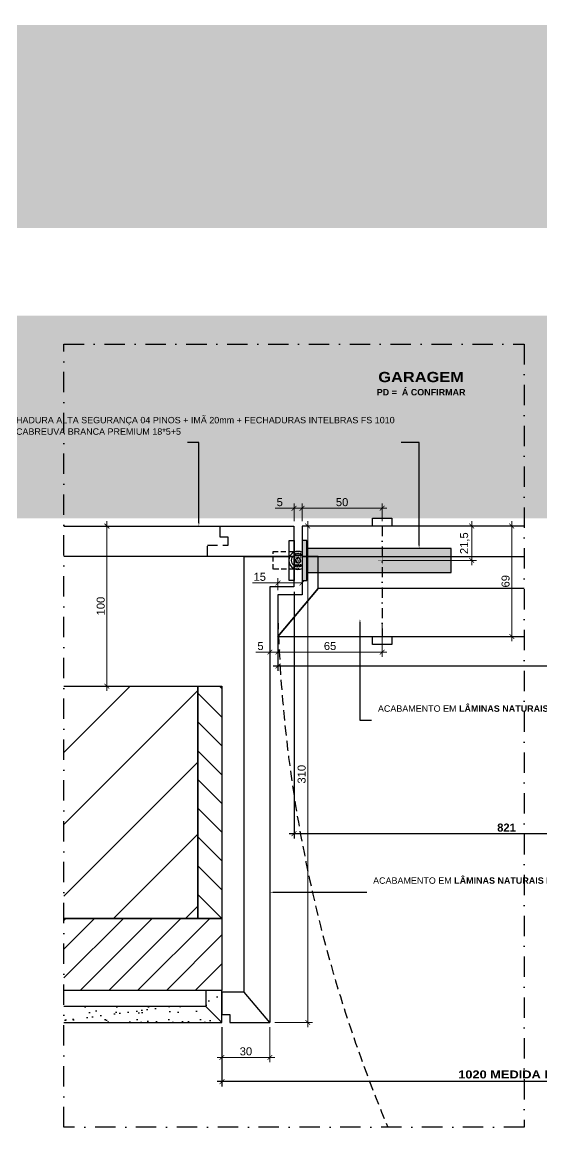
# Model space of a CAD drawing. Header units: millimetres. Extents: x -63251 to 507826, y 5339 to 217512.
# Drawn here: x 161531 to 161855, y 102823 to 103517 of the extents above; entities that cross this region are included whole.
import ezdxf
from ezdxf import colors
from ezdxf.entities.mleader import LeaderData, LeaderLine
from ezdxf.math import Vec2, Vec3

# ---------------------------------------------------------------- set-up
doc = ezdxf.new("R2010")
doc.units = ezdxf.units.MM
doc.header["$PDMODE"] = 3
doc.linetypes.add('TRAÇO 1-1', pattern=[9.525, 6.35, -3.175])
doc.linetypes.add('TRAÇO E PONTO 1-1', pattern=[25.4, 12.7, -6.35, 0, -6.35])
doc.layers.add('ARQ-COTA', color=12, linetype='Continuous', lineweight=9)
for name, color, linetype in [('COTAS', 9, 'Continuous'), ('DB 1475.24 - Amanda Rosales e Bruno Haidar - Terreo - Obra$0$ARQ-PISO-01', 8, 'Continuous'), ('FERRAGEM', 3, 'Continuous'), ('GESSO', 1, 'Continuous'), ('HACHURA', 21, 'Continuous'), ('LAYOUT', 4, 'Continuous'), ('MARCENARIA', 4, 'Continuous'), ('MARCENARIA . M', 4, 'Continuous'), ('PAREDE', 94, 'Continuous'), ('PROJEÇÃO', 8, 'Continuous'), ('TEXTO', 105, 'Continuous'), ('TEXTO TRAÇO PONTO', 105, 'TRAÇO E PONTO 1-1')]:
    doc.layers.add(name, color=color, linetype=linetype)
doc.styles.add('1-1', font='arial.ttf', dxfattribs={"height": 0.2})
doc.styles.add('MEDIDA OFICIAL', font='ariblk.ttf')
doc.styles.add('PADRÃO', font='arial.ttf')
doc.styles.add('PADRÃO NEGRITO', font='arialbd.ttf')
doc.dimstyles.new('1-2', dxfattribs={"dimscale": 2, "dimtxt": 2.5, "dimasz": 1.5, "dimexe": 1.5, "dimexo": 1.5, "dimtad": 1, "dimtxsty": 'PADRÃO', "dimblk": 'ARCHTICK', "dimcen": 2.5, "dimdle": 1.5, "dimclrd": 9, "dimclre": 9, "dimclrt": 6, "dimadec": 0, "dimazin": 0, "dimtfac": 1, "dimtmove": 0, "dimatfit": 3, "dimfxl": 1.25, "dimlwd": -1, "dimlwe": -1, "dimarcsym": 0})
doc.dimstyles.new('1-2 AZUL', dxfattribs={"dimscale": 2, "dimtxt": 2.5, "dimasz": 1.5, "dimexe": 1.5, "dimexo": 1.5, "dimtad": 1, "dimtxsty": 'PADRÃO NEGRITO', "dimblk": 'ARCHTICK', "dimcen": 2.5, "dimdle": 1.5, "dimclrd": 9, "dimclre": 9, "dimclrt": 170, "dimadec": 0, "dimazin": 0, "dimtfac": 1, "dimtmove": 0, "dimatfit": 3, "dimfxl": 1.25, "dimlwd": -1, "dimlwe": -1, "dimarcsym": 0})
doc.dimstyles.new('1-2 VERDE', dxfattribs={"dimscale": 2, "dimtxt": 2.5, "dimasz": 1.5, "dimexe": 1.5, "dimexo": 1.5, "dimtad": 1, "dimtxsty": 'PADRÃO NEGRITO', "dimblk": 'ARCHTICK', "dimcen": 2.5, "dimdle": 1.5, "dimclrd": 9, "dimclre": 9, "dimclrt": 102, "dimadec": 0, "dimazin": 0, "dimtfac": 1, "dimtmove": 0, "dimatfit": 3, "dimfxl": 1.25, "dimlwd": -1, "dimlwe": -1, "dimarcsym": 0})
doc.dimstyles.new('Med. Ofic.1-2', dxfattribs={"dimscale": 2, "dimtxt": 2.5, "dimasz": 1.5, "dimexe": 1.5, "dimexo": 1.5, "dimtad": 1, "dimtxsty": 'MEDIDA OFICIAL', "dimblk": 'ARCHTICK', "dimcen": 2.5, "dimdle": 1.5, "dimclrd": 9, "dimclre": 9, "dimclrt": 10, "dimadec": 0, "dimazin": 0, "dimtfac": 1, "dimtmove": 0, "dimatfit": 3, "dimfxl": 1.25, "dimlwd": -1, "dimlwe": -1, "dimarcsym": 0})

# ---------------------------------------------------------------- blocks, each defined once
blk = doc.blocks.new('_ArchTick')
at = {"color": 0, "linetype": 'ByBlock', "const_width": 0.15}
blk.add_lwpolyline([(-0.5, -0.5), (0.5, 0.5)], dxfattribs=at)
blk = doc.blocks.new('*D2076')
at = {"layer": 'ARQ-COTA', "color": 9, "transparency": 16777216}
blk.add_line((161583.49, 103099.87), (161583.49, 103205.87), dxfattribs=at)
at = {"layer": 'Defpoints', "color": 0, "transparency": 16777216}
for p in [(161583.49, 103202.87), (161583.49, 103202.87), (161583.49, 103102.87)]:
    blk.add_point(p, dxfattribs=at)
at = {"layer": 'ARQ-COTA', "color": 9, "transparency": 16777216, "xscale": 3, "yscale": 3, "zscale": 3}
for p, rotation in [((161583.49, 103202.87), 90), ((161583.49, 103102.87), 270)]:
    blk.add_blockref('_ArchTick', p, dxfattribs=dict(at, rotation=rotation))
at = {"layer": 'ARQ-COTA', "color": 6, "transparency": 16777216, "insert": (161579.69, 103152.87), "char_height": 5, "attachment_point": 5, "rotation": 90, "style": 'PADRÃO'}
blk.add_mtext('100', dxfattribs=at)
blk = doc.blocks.new('*D2077')
at = {"layer": 'ARQ-COTA', "color": 9, "transparency": 16777216}
for p, q in [((161705.28, 103202.87), (161711.85, 103202.87)), ((161708.85, 102889.87), (161708.85, 103205.87)), ((161688.28, 102892.87), (161711.85, 102892.87))]:
    blk.add_line(p, q, dxfattribs=at)
at = {"layer": 'Defpoints', "color": 0, "transparency": 16777216}
for p in [(161702.28, 103202.87), (161708.85, 103202.87), (161685.28, 102892.87)]:
    blk.add_point(p, dxfattribs=at)
at = {"layer": 'ARQ-COTA', "color": 9, "transparency": 16777216, "xscale": 3, "yscale": 3, "zscale": 3}
for p, rotation in [((161708.85, 103202.87), 90), ((161708.85, 102892.87), 270)]:
    blk.add_blockref('_ArchTick', p, dxfattribs=dict(at, rotation=rotation))
at = {"layer": 'ARQ-COTA', "color": 6, "transparency": 16777216, "insert": (161705.05, 103047.87), "char_height": 5, "attachment_point": 5, "rotation": 90, "style": 'PADRÃO'}
blk.add_mtext('310', dxfattribs=at)
blk = doc.blocks.new('*D2078')
at = {"layer": 'ARQ-COTA', "color": 9, "transparency": 16777216}
for p, q in [((161705.28, 103205.87), (161705.28, 103216.95)), ((161755.28, 103205.87), (161755.28, 103216.95)), ((161702.28, 103213.95), (161758.28, 103213.95))]:
    blk.add_line(p, q, dxfattribs=at)
at = {"layer": 'Defpoints', "color": 0, "transparency": 16777216}
for p in [(161755.28, 103213.95), (161705.28, 103202.87), (161755.28, 103202.87)]:
    blk.add_point(p, dxfattribs=at)
at = {"layer": 'ARQ-COTA', "color": 9, "transparency": 16777216, "xscale": 3, "yscale": 3, "zscale": 3, "rotation": 180}
blk.add_blockref('_ArchTick', (161705.28, 103213.95), dxfattribs=at)
at = {"layer": 'ARQ-COTA', "color": 9, "transparency": 16777216, "xscale": 3, "yscale": 3, "zscale": 3}
blk.add_blockref('_ArchTick', (161755.28, 103213.95), dxfattribs=at)
at = {"layer": 'ARQ-COTA', "color": 6, "transparency": 16777216, "insert": (161730.28, 103217.75), "char_height": 5, "attachment_point": 5, "style": 'PADRÃO'}
blk.add_mtext('50', dxfattribs=at)
blk = doc.blocks.new('*D2079')
at = {"layer": 'ARQ-COTA', "color": 9, "transparency": 16777216}
for p, q in [((161840.85, 103202.87), (161833.13, 103202.87)), ((161836.13, 103205.87), (161836.13, 103130.87)), ((161840.85, 103133.87), (161833.13, 103133.87))]:
    blk.add_line(p, q, dxfattribs=at)
at = {"layer": 'Defpoints', "color": 0, "transparency": 16777216}
for p in [(161843.85, 103202.87), (161836.13, 103133.87), (161843.85, 103133.87)]:
    blk.add_point(p, dxfattribs=at)
at = {"layer": 'ARQ-COTA', "color": 9, "transparency": 16777216, "xscale": 3, "yscale": 3, "zscale": 3}
for p, rotation in [((161836.13, 103202.87), 90), ((161836.13, 103133.87), 270)]:
    blk.add_blockref('_ArchTick', p, dxfattribs=dict(at, rotation=rotation))
at = {"layer": 'ARQ-COTA', "color": 6, "transparency": 16777216, "insert": (161832.33, 103168.37), "char_height": 5, "attachment_point": 5, "rotation": 90, "style": 'PADRÃO'}
blk.add_mtext('69', dxfattribs=at)
blk = doc.blocks.new('*D2080')
at = {"layer": 'ARQ-COTA', "color": 9, "transparency": 16777216}
for p, q in [((161690.28, 103141.87), (161690.28, 103121.11)), ((161755.28, 103141.87), (161755.28, 103121.11)), ((161687.28, 103124.11), (161758.28, 103124.11))]:
    blk.add_line(p, q, dxfattribs=at)
at = {"layer": 'Defpoints', "color": 0, "transparency": 16777216}
for p in [(161690.28, 103144.87), (161755.28, 103144.87), (161755.28, 103124.11)]:
    blk.add_point(p, dxfattribs=at)
at = {"layer": 'ARQ-COTA', "color": 9, "transparency": 16777216, "xscale": 3, "yscale": 3, "zscale": 3, "rotation": 180}
blk.add_blockref('_ArchTick', (161690.28, 103124.11), dxfattribs=at)
at = {"layer": 'ARQ-COTA', "color": 9, "transparency": 16777216, "xscale": 3, "yscale": 3, "zscale": 3}
blk.add_blockref('_ArchTick', (161755.28, 103124.11), dxfattribs=at)
at = {"layer": 'ARQ-COTA', "color": 6, "transparency": 16777216, "insert": (161722.78, 103127.92), "char_height": 5, "attachment_point": 5, "style": 'PADRÃO'}
blk.add_mtext('65', dxfattribs=at)
blk = doc.blocks.new('*D2083')
at = {"layer": 'COTAS', "color": 9, "transparency": 16777216}
for p, q in [((161655.28, 102889.87), (161655.28, 102852.9)), ((162114.57, 102889.87), (162114.57, 102852.9))]:
    blk.add_line(p, q, dxfattribs=at)
at = {"layer": 'COTAS', "color": 9, "linetype": 'Continuous', "transparency": 16777216}
blk.add_line((162117.57, 102855.9), (161652.28, 102855.9), dxfattribs=at)
at = {"layer": 'Defpoints', "color": 0, "transparency": 16777216}
for p in [(161655.28, 102892.87), (162114.57, 102892.87), (161655.28, 102855.9)]:
    blk.add_point(p, dxfattribs=at)
at = {"layer": 'COTAS', "color": 9, "transparency": 16777216, "xscale": 3, "yscale": 3, "zscale": 3, "rotation": 180}
blk.add_blockref('_ArchTick', (161655.28, 102855.9), dxfattribs=at)
at = {"layer": 'COTAS', "color": 9, "transparency": 16777216, "xscale": 3, "yscale": 3, "zscale": 3}
blk.add_blockref('_ArchTick', (162114.57, 102855.9), dxfattribs=at)
at = {"layer": 'COTAS', "color": 10, "transparency": 16777216, "insert": (161884.92, 102860.35), "char_height": 5, "attachment_point": 5, "style": 'MEDIDA OFICIAL'}
blk.add_mtext('1020 MEDIDA DE PROJETO À CONFIRMAR', dxfattribs=at)
blk = doc.blocks.new('*D2084')
at = {"layer": 'COTAS', "color": 9, "transparency": 16777216}
for p, q in [((161700.28, 103161.87), (161700.28, 103007.72)), ((161968.53, 103010.72), (161697.28, 103010.72)), ((161965.53, 103014.61), (161965.53, 103007.72))]:
    blk.add_line(p, q, dxfattribs=at)
at = {"layer": 'Defpoints', "color": 0, "transparency": 16777216}
for p in [(161700.28, 103164.87), (161965.53, 103017.61), (161700.28, 103010.72)]:
    blk.add_point(p, dxfattribs=at)
at = {"layer": 'COTAS', "color": 9, "transparency": 16777216, "xscale": 3, "yscale": 3, "zscale": 3, "rotation": 180}
blk.add_blockref('_ArchTick', (161700.28, 103010.72), dxfattribs=at)
at = {"layer": 'COTAS', "color": 9, "transparency": 16777216, "xscale": 3, "yscale": 3, "zscale": 3}
blk.add_blockref('_ArchTick', (161965.53, 103010.72), dxfattribs=at)
at = {"layer": 'COTAS', "color": 102, "transparency": 16777216, "insert": (161832.9, 103014.53), "char_height": 5, "attachment_point": 5, "style": 'PADRÃO NEGRITO'}
blk.add_mtext('821', dxfattribs=at)
blk = doc.blocks.new('*D2089')
at = {"layer": 'ARQ-COTA', "color": 9, "transparency": 16777216}
for p, q in [((161685.28, 103161.87), (161685.28, 103121.11)), ((161690.28, 103141.87), (161690.28, 103121.11)), ((161685.28, 103124.11), (161676.46, 103124.11)), ((161693.28, 103124.11), (161685.28, 103124.11))]:
    blk.add_line(p, q, dxfattribs=at)
at = {"layer": 'Defpoints', "color": 0, "transparency": 16777216}
for p in [(161685.28, 103164.87), (161690.28, 103144.87), (161685.28, 103124.11)]:
    blk.add_point(p, dxfattribs=at)
at = {"layer": 'ARQ-COTA', "color": 9, "transparency": 16777216, "xscale": 3, "yscale": 3, "zscale": 3, "rotation": 180}
blk.add_blockref('_ArchTick', (161685.28, 103124.11), dxfattribs=at)
at = {"layer": 'ARQ-COTA', "color": 9, "transparency": 16777216, "xscale": 3, "yscale": 3, "zscale": 3}
blk.add_blockref('_ArchTick', (161690.28, 103124.11), dxfattribs=at)
at = {"layer": 'ARQ-COTA', "color": 6, "transparency": 16777216, "insert": (161679.37, 103127.91), "char_height": 5, "attachment_point": 5, "style": 'PADRÃO'}
blk.add_mtext('5', dxfattribs=at)
blk = doc.blocks.new('*D2090')
at = {"layer": 'ARQ-COTA', "color": 9, "transparency": 16777216}
for p, q in [((161700.28, 103205.87), (161700.28, 103216.95)), ((161705.28, 103205.87), (161705.28, 103216.95)), ((161700.28, 103213.95), (161688.46, 103213.95)), ((161705.28, 103213.95), (161697.28, 103213.95))]:
    blk.add_line(p, q, dxfattribs=at)
at = {"layer": 'Defpoints', "color": 0, "transparency": 16777216}
for p in [(161705.28, 103213.95), (161700.28, 103202.87), (161705.28, 103202.87)]:
    blk.add_point(p, dxfattribs=at)
at = {"layer": 'ARQ-COTA', "color": 9, "transparency": 16777216, "xscale": 3, "yscale": 3, "zscale": 3, "rotation": 180}
blk.add_blockref('_ArchTick', (161700.28, 103213.95), dxfattribs=at)
at = {"layer": 'ARQ-COTA', "color": 9, "transparency": 16777216, "xscale": 3, "yscale": 3, "zscale": 3}
blk.add_blockref('_ArchTick', (161705.28, 103213.95), dxfattribs=at)
at = {"layer": 'ARQ-COTA', "color": 6, "transparency": 16777216, "insert": (161691.37, 103217.74), "char_height": 5, "attachment_point": 5, "style": 'PADRÃO'}
blk.add_mtext('5', dxfattribs=at)
blk = doc.blocks.new('*D2091')
at = {"layer": 'COTAS', "color": 9, "transparency": 16777216}
for p, q in [((162094.57, 103180.87), (162094.57, 103112.43)), ((161690.28, 103141.87), (161690.28, 103112.43)), ((162097.57, 103115.43), (161687.28, 103115.43))]:
    blk.add_line(p, q, dxfattribs=at)
at = {"layer": 'Defpoints', "color": 0, "transparency": 16777216}
for p in [(162094.57, 103183.87), (161690.28, 103144.87), (161690.28, 103115.43)]:
    blk.add_point(p, dxfattribs=at)
at = {"layer": 'COTAS', "color": 9, "transparency": 16777216, "xscale": 3, "yscale": 3, "zscale": 3, "rotation": 180}
blk.add_blockref('_ArchTick', (161690.28, 103115.43), dxfattribs=at)
at = {"layer": 'COTAS', "color": 9, "transparency": 16777216, "xscale": 3, "yscale": 3, "zscale": 3}
blk.add_blockref('_ArchTick', (162094.57, 103115.43), dxfattribs=at)
at = {"layer": 'COTAS', "color": 170, "transparency": 16777216, "insert": (161892.42, 103119.23), "char_height": 5, "attachment_point": 5, "style": 'PADRÃO NEGRITO'}
blk.add_mtext('960', dxfattribs=at)
blk = doc.blocks.new('*D2093')
at = {"layer": 'ARQ-COTA', "color": 9, "transparency": 16777216}
for p, q in [((161655.28, 102889.87), (161655.28, 102867.98)), ((161685.28, 102889.87), (161685.28, 102867.98)), ((161652.28, 102870.98), (161688.28, 102870.98))]:
    blk.add_line(p, q, dxfattribs=at)
at = {"layer": 'Defpoints', "color": 0, "transparency": 16777216}
for p in [(161655.28, 102892.87), (161685.28, 102892.87), (161685.28, 102870.98)]:
    blk.add_point(p, dxfattribs=at)
at = {"layer": 'ARQ-COTA', "color": 9, "transparency": 16777216, "xscale": 3, "yscale": 3, "zscale": 3, "rotation": 180}
blk.add_blockref('_ArchTick', (161655.28, 102870.98), dxfattribs=at)
at = {"layer": 'ARQ-COTA', "color": 9, "transparency": 16777216, "xscale": 3, "yscale": 3, "zscale": 3}
blk.add_blockref('_ArchTick', (161685.28, 102870.98), dxfattribs=at)
at = {"layer": 'ARQ-COTA', "color": 6, "transparency": 16777216, "insert": (161670.28, 102874.79), "char_height": 5, "attachment_point": 5, "style": 'PADRÃO'}
blk.add_mtext('30', dxfattribs=at)
blk = doc.blocks.new('*D2094')
at = {"layer": 'ARQ-COTA', "color": 9, "transparency": 16777216}
for p, q in [((161690.28, 103162.87), (161690.28, 103170.3)), ((161705.28, 103162.87), (161705.28, 103170.3)), ((161690.28, 103167.3), (161674.29, 103167.3)), ((161705.28, 103167.3), (161687.28, 103167.3))]:
    blk.add_line(p, q, dxfattribs=at)
at = {"layer": 'Defpoints', "color": 0, "transparency": 16777216}
for p in [(161705.28, 103167.3), (161690.28, 103159.87), (161705.28, 103159.87)]:
    blk.add_point(p, dxfattribs=at)
at = {"layer": 'ARQ-COTA', "color": 9, "transparency": 16777216, "xscale": 3, "yscale": 3, "zscale": 3, "rotation": 180}
blk.add_blockref('_ArchTick', (161690.28, 103167.3), dxfattribs=at)
at = {"layer": 'ARQ-COTA', "color": 9, "transparency": 16777216, "xscale": 3, "yscale": 3, "zscale": 3}
blk.add_blockref('_ArchTick', (161705.28, 103167.3), dxfattribs=at)
at = {"layer": 'ARQ-COTA', "color": 6, "transparency": 16777216, "insert": (161678.91, 103171.11), "char_height": 5, "attachment_point": 5, "style": 'PADRÃO'}
blk.add_mtext('15', dxfattribs=at)
blk = doc.blocks.new('*D2115')
at = {"layer": 'ARQ-COTA', "color": 9, "transparency": 16777216}
for p, q in [((161764.28, 103202.87), (161814.15, 103202.87)), ((161811.15, 103205.87), (161811.15, 103178.37)), ((161755.78, 103181.37), (161814.15, 103181.37))]:
    blk.add_line(p, q, dxfattribs=at)
at = {"layer": 'Defpoints', "color": 0, "transparency": 16777216}
for p in [(161761.28, 103202.87), (161752.78, 103181.37), (161811.15, 103181.37)]:
    blk.add_point(p, dxfattribs=at)
at = {"layer": 'ARQ-COTA', "color": 9, "transparency": 16777216, "xscale": 3, "yscale": 3, "zscale": 3}
for p, rotation in [((161811.15, 103202.87), 90), ((161811.15, 103181.37), 270)]:
    blk.add_blockref('_ArchTick', p, dxfattribs=dict(at, rotation=rotation))
at = {"layer": 'ARQ-COTA', "color": 6, "transparency": 16777216, "insert": (161806.89, 103192.12), "char_height": 5, "attachment_point": 5, "rotation": 90, "style": 'PADRÃO'}
blk.add_mtext('21,5', dxfattribs=at)

msp = doc.modelspace()

# ---------------------------------------------------------------- leaders
at = {"layer": 'COTAS', "ltscale": 0.4}
ml = msp.add_multileader_mtext('Standard', dxfattribs=at)
ml.set_content('ACABAMENTO RIPADO CABREUVA BRANCA PREMIUM 18*5+5', color=105, style='1-1')
ml.set_leader_properties(color=256, linetype='ByLayer', lineweight=-1)
ml.build(insert=Vec2(0, 0))
ml.multileader.update_dxf_attribs({"text_left_attachment_type": 2, "text_right_attachment_type": 2, "dogleg_length": 0.36, "arrow_head_size": 2, "scale": 20})
ctx = ml.context
ctx.base_point, ctx.scale, ctx.arrow_head_size, ctx.landing_gap_size, ctx.plane_origin = Vec3(162296.11, 103053.587), 20, 2, 4, Vec3(162102.188, 103001.956)
ctx.left_attachment, ctx.right_attachment, ctx.text_align_type = 2, 2, 2
notes = []
notes.append((ctx, [(0, (1, 1, 0), (162288.91, 103053.587), (1, 0), 7.2, [(0, [(162288.91, 103014.967)], 0, [])])]))
ctx.mtext.insert, ctx.mtext.width, ctx.mtext.alignment, ctx.mtext.flow_direction = Vec3(162361.957, 103062.365), 63.08176, 3, 5
ml = msp.add_multileader_mtext('Standard', dxfattribs=at)
ml.set_content('ACABAMENTO RIPADO CABREUVA BRANCA PREMIUM 18*5+5', color=105, style='1-1')
ml.set_leader_properties(color=256, linetype='ByLayer', lineweight=-1)
ml.build(insert=Vec2(0, 0))
ml.multileader.update_dxf_attribs({"text_left_attachment_type": 2, "text_right_attachment_type": 2, "dogleg_length": 0.36, "arrow_head_size": 2, "scale": 20})
ctx = ml.context
ctx.base_point, ctx.scale, ctx.arrow_head_size, ctx.landing_gap_size, ctx.plane_origin = Vec3(162831.393, 103053.587), 20, 2, 4, Vec3(163243.594, 103001.956)
ctx.left_attachment, ctx.right_attachment, ctx.text_align_type = 2, 2, 2
notes.append((ctx, [(0, (1, 1, 0), (162908.44, 103053.587), (-1, 0), 7.2, [(0, [(162908.44, 103014.967)], 0, [])])]))
ctx.mtext.insert, ctx.mtext.width, ctx.mtext.alignment, ctx.mtext.flow_direction = Vec3(162897.24, 103062.365), 63.08176, 3, 5
ml = msp.add_multileader_mtext('Standard', dxfattribs=at)
ml.set_content('ACABAMENTO RIPADO CABREUVA BRANCA PREMIUM 18*5+5', color=105, style='1-1')
ml.set_leader_properties(color=256, linetype='ByLayer', lineweight=-1)
ml.build(insert=Vec2(0, 0))
ml.multileader.update_dxf_attribs({"text_left_attachment_type": 2, "text_right_attachment_type": 2, "dogleg_length": 0.36, "arrow_head_size": 2, "scale": 20})
ctx = ml.context
ctx.base_point, ctx.scale, ctx.arrow_head_size, ctx.landing_gap_size, ctx.plane_origin = Vec3(162423.573, 102897.322), 20, 2, 4, Vec3(162835.774, 102845.692)
ctx.left_attachment, ctx.right_attachment, ctx.text_align_type = 2, 2, 2
notes.append((ctx, [(0, (1, 1, 0), (162500.62, 102897.322), (-1, 0), 7.2, [(0, [(162500.62, 102956.966)], 0, [])])]))
ctx.mtext.insert, ctx.mtext.width, ctx.mtext.alignment, ctx.mtext.flow_direction = Vec3(162489.42, 102906.101), 63.08176, 3, 5
for ctx, leaders in notes:
    for number, flags, end, landing, length, lines in leaders:
        leader = LeaderData()
        leader.index, (leader.has_last_leader_line, leader.has_dogleg_vector, leader.attachment_direction) = number, flags
        leader.last_leader_point, leader.dogleg_vector, leader.dogleg_length = Vec3(end), Vec3(landing), length
        for number, points, colour, breaks in lines:
            line = LeaderLine()
            line.index, line.vertices, line.color, line.breaks = number, Vec3.list(points), colors.encode_raw_color(colour), breaks
            leader.lines.append(line)
        ctx.leaders.append(leader)

# ---------------------------------------------------------------- next in the draw order: leaders
at = {"layer": 'COTAS'}
ml = msp.add_multileader_mtext('Standard', dxfattribs=at)
ml.set_content('{\\fArial|b1|i0|c0|p34;\\C10;ATENÇÃO PARKET!\\P}RODATETO COM LINHA DE SOMBRA DE 20 mm NO ENCONTRO COM O FORRO', color=105, style='1-1')
ml.set_leader_properties(color=256, linetype='ByLayer', lineweight=-1)
ml.build(insert=Vec2(0, 0))
ml.multileader.update_dxf_attribs({"text_left_attachment_type": 2, "text_right_attachment_type": 2, "dogleg_length": 0.36, "arrow_head_size": 15, "scale": 200})
ctx = ml.context
ctx.base_point, ctx.scale, ctx.char_height, ctx.arrow_head_size, ctx.landing_gap_size, ctx.plane_origin = Vec3(180960.922, 103379.728), 200, 40, 15, 10, Vec3(181558.418, 102996.898)
ctx.left_attachment, ctx.right_attachment, ctx.text_align_type = 2, 2, 2
notes = []
notes.append((ctx, [(0, (1, 1, 0), (181860.217, 103379.728), (-1, 0), 144.288, [(0, [(181860.217, 102384.953)], 0, [])])]))
ctx.mtext.insert, ctx.mtext.rotation, ctx.mtext.width, ctx.mtext.alignment, ctx.mtext.flow_direction = Vec3(181705.929, 103505.717), 6.2831853, 858.66662, 3, 5
ctx.mtext.has_bg_fill, ctx.mtext.bg_color, ctx.mtext.bg_scale_factor, ctx.mtext.bg_transparency, ctx.mtext.use_window_bg_color = 1, -1023410145, 1.25, 0, 0
for ctx, leaders in notes:
    for number, flags, end, landing, length, lines in leaders:
        leader = LeaderData()
        leader.index, (leader.has_last_leader_line, leader.has_dogleg_vector, leader.attachment_direction) = number, flags
        leader.last_leader_point, leader.dogleg_vector, leader.dogleg_length = Vec3(end), Vec3(landing), length
        for number, points, colour, breaks in lines:
            line = LeaderLine()
            line.index, line.vertices, line.color, line.breaks = number, Vec3.list(points), colors.encode_raw_color(colour), breaks
            leader.lines.append(line)
        ctx.leaders.append(leader)

# ---------------------------------------------------------------- next in the draw order: hatches: boundary and pattern name
at = {"layer": 'DB 1475.24 - Amanda Rosales e Bruno Haidar - Terreo - Obra$0$ARQ-PISO-01'}
h = msp.add_hatch(dxfattribs=at)
h.set_pattern_fill('ANSI31', color=256, scale=10, angle=360)
h.set_pattern_definition([(45, (11679.543, -6449.34), (-22.4506403, 22.4506403), [])])
h.paths.add_polyline_path([(161556.584, 103102.872), (161556.584, 102957.872), (161640.277, 102957.872), (161640.277, 103102.872)])
at = {"layer": 'FERRAGEM', "ltscale": 0.3}
h = msp.add_hatch(dxfattribs=at)
h.set_pattern_fill('DOTS', color=254, scale=0.75, angle=360)
h.set_pattern_definition([(360, (41766.8345, 73858.4673), (0.5953125, 1.190625), [0, -1.190625])])
h.paths.add_polyline_path([(161704.805, 103179.025, -0.2887015), (161700.805, 103177.369), (161700.805, 103175.728, 0.1879684), (161704.805, 103176.752)])
h.paths.add_polyline_path([(161703.927, 103178.123), (161700.805, 103178.123), (161700.805, 103177.369, 0.2061391)], flags=17)
h.paths.add_polyline_path([(161704.805, 103183.719, 0.0779249), (161703.927, 103184.621), (161700.805, 103184.621), (161700.805, 103182.83, -0.5497191), (161703.102, 103181.372, -0.5497191), (161700.805, 103179.915), (161700.805, 103178.123), (161703.927, 103178.123, 0.0779249), (161704.805, 103179.025)])
h.paths.add_polyline_path([(161703.102, 103181.372, 0.5497191), (161700.805, 103182.83), (161700.805, 103179.915, 0.5497191)], flags=17)
h.paths.add_polyline_path([(161700.805, 103185.375), (161700.805, 103184.621), (161703.927, 103184.621, 0.2061391)], flags=17)
h.paths.add_polyline_path([(161704.805, 103185.992, 0.1879684), (161700.805, 103187.017), (161700.805, 103185.375, -0.2887015), (161704.805, 103183.719), (161704.805, 103184.621)])
at = {"layer": 'GESSO'}
h = msp.add_hatch(dxfattribs=at)
h.set_pattern_fill('ANSI31', color=256, scale=4, angle=-90)
h.set_pattern_definition([(315, (135564.751, 552000.381), (8.98025612, 8.98025612), [])])
h.paths.add_polyline_path([(161655.277, 102957.872), (161655.277, 103102.872), (161640.277, 103102.872), (161640.277, 102957.872)])
h = msp.add_hatch(dxfattribs=at)
h.set_pattern_fill('ANSI31', color=256, scale=4, angle=-180)
h.set_pattern_definition([(225, (610473.696, 128993.398), (8.98025612, -8.98025612), [])])
h.paths.add_polyline_path([(161556.584, 102957.872), (161556.584, 102912.872), (161655.277, 102912.872), (161655.277, 102957.872)])
at = {"layer": 'HACHURA', "ltscale": 0.1}
h = msp.add_hatch(color=8, dxfattribs=at)
h.dxf.hatch_style = 1
h.paths.add_polyline_path([(161798.277, 103188.872), (161708.277, 103188.872), (161708.277, 103173.872), (161798.277, 103173.872)])
h.paths.add_polyline_path([(161705.278, 103193.872), (161705.278, 103168.872), (161708.277, 103168.872), (161708.277, 103193.872)])
at = {"layer": 'MARCENARIA . M'}
h = msp.add_hatch(dxfattribs=at)
h.set_pattern_fill('AR-SAND', color=10, scale=0.25, angle=-90)
h.set_pattern_definition([(307.5, (55591.056, 250431.173), (12.23533093, 0.4000078), [0, -9.652, 0, -10.795, 0, -10.31875]), (277.5, (55591.056, 250431.173), (17.9206275, -11.2380821), [0, -5.207, 0, -8.6995, 0, -3.33375]), (237.5, (55591.056, 250438.984), (0.0359296, -19.77480926), [0, -3.175, 0, -11.43, 0, -14.9225]), (227.5, (55591.056, 250438.984), (5.5732331, -19.0889113), [0, -1.5875, 0, -7.493, 0, -8.5725])])
h.paths.add_polyline_path([(161655.277, 102912.872), (161655.277, 102892.872), (161645.277, 102902.872), (161645.277, 102912.872)])
h = msp.add_hatch(dxfattribs=at)
h.set_pattern_fill('AR-SAND', color=10, scale=0.25)
h.set_pattern_definition([(37.5, (14116.976, -3161.348), (-0.4000078, 12.23533093), [0, -9.652, 0, -10.795, 0, -10.31875]), (7.5, (14116.976, -3161.348), (11.2380821, 17.9206275), [0, -5.207, 0, -8.6995, 0, -3.33375]), (327.5, (14109.165, -3161.348), (19.77480926, 0.0359296), [0, -3.175, 0, -11.43, 0, -14.9225]), (317.5, (14109.165, -3161.348), (19.0889113, 5.5732331), [0, -1.5875, 0, -7.493, 0, -8.5725])])
h.paths.add_polyline_path([(161556.584, 102902.872), (161556.584, 102892.872), (161655.277, 102892.872), (161645.277, 102902.872)])

# ---------------------------------------------------------------- next in the draw order: linework, layer by layer
at = {"layer": 'FERRAGEM', "ltscale": 0.3}
for points in [[(161700.278, 103168.872), (161697.278, 103168.872), (161697.278, 103193.872), (161700.278, 103193.872)], [(161705.278, 103193.872), (161705.278, 103168.872), (161708.277, 103168.872), (161708.277, 103193.872)], [(161798.277, 103188.872), (161708.277, 103188.872), (161708.277, 103173.872), (161798.277, 103173.872)]]:
    msp.add_lwpolyline(points, close=True, dxfattribs=at)
at = {"layer": 'FERRAGEM', "color": 8, "ltscale": 0.3}
msp.add_lwpolyline([(161700.278, 103178.2, -0.4808757), (161700.278, 103184.545, -0.4808757)], format="xyb", dxfattribs=at)
at = {"layer": 'FERRAGEM', "ltscale": 0.3}
for points in [[(161700.377, 103184.621), (161705.25, 103184.621)], [(161705.25, 103178.123), (161700.377, 103178.123)]]:
    msp.add_lwpolyline(points, dxfattribs=at)
at = {"layer": 'FERRAGEM', "color": 10, "ltscale": 0.3, "const_width": 0.2}
for points in [[(161757.777, 103181.372), (161752.777, 103181.372)], [(161755.277, 103183.872), (161755.277, 103178.872)]]:
    msp.add_lwpolyline(points, dxfattribs=at)
at = {"layer": 'FERRAGEM', "color": 8, "ltscale": 0.3}
msp.add_arc((161702.813, 103181.372), 5.686, 116.486272, 243.513728, dxfattribs=at)
at = {"layer": 'FERRAGEM', "ltscale": 0.3}
for radius, start, end in [(5.686, 64.315959, 116.486272), (4.061, 52.643588, 128.636456), (1.611, 162.42436, 197.57564), (1.611, 197.57564, 162.42436), (4.061, 231.363544, 307.356412), (5.686, 243.513728, 295.684041)]:
    msp.add_arc((161702.813, 103181.372), radius, start, end, dxfattribs=at)
at = {"layer": 'GESSO'}
msp.add_lwpolyline([(161655.277, 103102.872), (161655.277, 102957.872), (161640.277, 102957.872), (161640.277, 103102.872)], close=True, dxfattribs=at)
msp.add_lwpolyline([(161556.584, 102957.872), (161655.277, 102957.872), (161655.277, 102912.872), (161556.584, 102912.872)], dxfattribs=at)
at = {"layer": 'LAYOUT', "color": 9, "linetype": 'TRAÇO 1-1', "ltscale": 0.5}
for p, q in [((161697.278, 103175.872), (161697.278, 103186.872)), ((161697.278, 103175.872), (161697.278, 103186.872)), ((161700.278, 103175.872), (161700.278, 103186.872)), ((161700.278, 103175.872), (161700.278, 103186.872))]:
    msp.add_line(p, q, dxfattribs=at)
at = {"layer": 'LAYOUT', "color": 4, "ltscale": 0.1}
for points in [[(161761.277, 103202.872), (161749.277, 103202.872), (161749.277, 103207.872), (161761.277, 103207.872)], [(161761.277, 103128.872), (161749.277, 103128.872), (161749.277, 103133.872), (161761.277, 103133.872)]]:
    msp.add_lwpolyline(points, close=True, dxfattribs=at)
at = {"layer": 'LAYOUT', "color": 9, "linetype": 'TRAÇO 1-1', "ltscale": 0.5}
msp.add_lwpolyline([(161700.278, 103175.872), (161687.278, 103175.872), (161687.278, 103186.872), (161700.278, 103186.872)], dxfattribs=at)
at = {"layer": 'MARCENARIA'}
for points in [[(161556.584, 103202.872), (161700.277, 103202.872), (161700.277, 103183.872), (161556.584, 103183.872)], [(161843.847, 103202.872), (161705.278, 103202.872), (161705.278, 103183.872), (161843.847, 103183.872)], [(161843.847, 103163.872), (161715.277, 103163.872), (161690.277, 103133.872), (161843.847, 103133.872)]]:
    msp.add_lwpolyline(points, dxfattribs=at)
at = {"layer": 'MARCENARIA', "color": 8, "linetype": 'TRAÇO 1-1'}
msp.add_lwpolyline([(161700.277, 103183.872), (161646.277, 103183.872), (161646.277, 103190.872), (161659.277, 103190.872), (161659.277, 103195.872), (161654.277, 103195.872), (161654.277, 103202.872), (161700.277, 103202.872)], close=True, dxfattribs=at)
at = {"layer": 'MARCENARIA'}
for points in [[(161669.277, 102911.872), (161669.277, 103183.872), (161700.277, 103183.872), (161700.277, 103164.872), (161685.277, 103164.872), (161685.277, 102892.872)], [(161690.277, 103133.872), (161715.277, 103163.872), (161715.277, 103183.872), (161705.278, 103183.872), (161705.278, 103159.872), (161690.277, 103159.872)], [(161685.277, 102892.872), (161669.276, 102911.872), (161655.277, 102911.872), (161655.277, 102897.872), (161660.277, 102897.872), (161660.277, 102892.872)]]:
    msp.add_lwpolyline(points, close=True, dxfattribs=at)
at = {"layer": 'PAREDE'}
msp.add_lwpolyline([(161556.584, 103102.872), (161640.277, 103102.872), (161640.277, 102957.872), (161556.584, 102957.872)], dxfattribs=at)
at = {"layer": 'PAREDE', "color": 10, "linetype": 'ByBlock'}
msp.add_lwpolyline([(161655.277, 102892.872), (161655.277, 102912.872), (161645.277, 102912.872), (161645.277, 102902.872)], close=True, dxfattribs=at)
msp.add_lwpolyline([(161556.584, 102892.872), (161655.277, 102892.872), (161645.277, 102902.872), (161556.584, 102902.872)], dxfattribs=at)
at = {"layer": 'PROJEÇÃO', "color": 21, "linetype": 'TRAÇO 1-1'}
msp.add_arc((162571.236, 103169.124), 881.293, 181.576902, 202.811111, dxfattribs=at)
at = {"layer": 'TEXTO', "color": 10, "linetype": 'TRAÇO E PONTO 1-1', "ltscale": 0.5}
msp.add_line((161755.277, 103202.872), (161755.277, 103133.872), dxfattribs=at)
at = {"layer": 'TEXTO TRAÇO PONTO'}
msp.add_lwpolyline([(161556.584, 103316.506), (161843.847, 103316.506), (161843.847, 102827.452), (161556.584, 102827.452)], close=True, dxfattribs=at)

# ---------------------------------------------------------------- next in the draw order: texts
at = {"layer": 'TEXTO', "insert": (161779.599, 103291.752), "char_height": 4, "width": 62.53638, "attachment_point": 5, "style": 'PADRÃO', "bg_fill": 1, "box_fill_scale": 1.2, "bg_fill_color": 254, "bg_fill_transparency": 0}
msp.add_mtext('{\\fArial Black|b1|i0|c0|p34;\\H1.6x;\\C10;GARAGEM\\P\\fArial|b1|i0|c0|p34;\\H0.625x;\\C256;PD =  Á CONFIRMAR}', dxfattribs=at)

# ---------------------------------------------------------------- next in the draw order: dimensions: what is measured, and where the dimension line sits
at = {"layer": 'ARQ-COTA'}
for base, p1, p2, picture, middle in [((161705.278, 103213.951), (161700.277, 103202.872), (161705.278, 103202.872), '*D2090', (161691.371, 103213.951)), ((161705.278, 103167.305), (161690.277, 103159.872), (161705.278, 103159.872), '*D2094', (161678.908, 103167.305)), ((161685.277, 103124.114), (161690.277, 103144.872), (161685.277, 103164.872), '*D2089', (161679.37, 103124.114))]:
    dim = msp.add_linear_dim(base=base, p1=p1, p2=p2, dimstyle='1-2', dxfattribs=at)
    dim.commit()
    dim.dimension.update_dxf_attribs({"geometry": picture, "text_midpoint": middle, "dimtype": 160})
for base, p1, p2, angle, picture, middle in [((161755.277, 103213.951), (161705.278, 103202.872), (161755.277, 103202.872), 180, '*D2078', (161730.277, 103217.753)), ((161583.49, 103202.872), (161583.49, 103102.872), (161583.49, 103202.872), 270, '*D2076', (161579.688, 103152.872)), ((161708.852, 103202.872), (161685.277, 102892.872), (161702.278, 103202.872), 90, '*D2077', (161705.047, 103047.872)), ((161811.149, 103181.372), (161761.277, 103202.872), (161752.777, 103181.372), 90, '*D2115', (161806.894, 103192.122)), ((161836.131, 103133.872), (161843.847, 103202.872), (161843.847, 103133.872), 90, '*D2079', (161832.329, 103168.372))]:
    dim = msp.add_linear_dim(base=base, p1=p1, p2=p2, angle=angle, dimstyle='1-2', dxfattribs=at)
    dim.commit()
    dim.dimension.update_dxf_attribs({"geometry": picture, "text_midpoint": middle})
for base, p1, p2, picture, middle in [((161755.277, 103124.114), (161690.277, 103144.872), (161755.277, 103144.872), '*D2080', (161722.777, 103127.916)), ((161685.277, 102870.981), (161655.277, 102892.872), (161685.277, 102892.872), '*D2093', (161670.277, 102874.785))]:
    dim = msp.add_linear_dim(base=base, p1=p1, p2=p2, dimstyle='1-2', dxfattribs=at)
    dim.commit()
    dim.dimension.update_dxf_attribs({"geometry": picture, "text_midpoint": middle})
at = {"layer": 'COTAS'}
for base, p1, p2, text, dimstyle, picture, middle in [((161690.277, 103115.427), (162094.566, 103183.872), (161690.277, 103144.872), '960', '1-2 AZUL', '*D2091', (161892.421, 103119.232)), ((161700.277, 103010.721), (161965.525, 103017.61), (161700.277, 103164.872), '821', '1-2 VERDE', '*D2084', (161832.901, 103014.525)), ((161655.277, 102855.901), (162114.566, 102892.872), (161655.277, 102892.872), '1020 MEDIDA DE PROJETO À CONFIRMAR', 'Med. Ofic.1-2', '*D2083', (161884.921, 102860.355))]:
    dim = msp.add_linear_dim(base=base, p1=p1, p2=p2, angle=180, text=text, dimstyle=dimstyle, dxfattribs=at)
    dim.commit()
    dim.dimension.update_dxf_attribs({"geometry": picture, "text_midpoint": middle})

# ---------------------------------------------------------------- next in the draw order: leaders
at = {"layer": 'COTAS', "ltscale": 0.4}
ml = msp.add_multileader_mtext('Standard', dxfattribs=at)
ml.set_content('{\\C10;FECHADURA ALTA SEGURANÇA 04 PINOS + IMÃ 20mm + FECHADURAS INTELBRAS FS 1010}', color=105, style='1-1')
ml.set_leader_properties(color=256, linetype='ByLayer', lineweight=-1)
ml.build(insert=Vec2(0, 0))
ml.multileader.update_dxf_attribs({"text_left_attachment_type": 2, "text_right_attachment_type": 2, "dogleg_length": 0.36, "arrow_head_size": 2, "scale": 20})
ctx = ml.context
ctx.base_point, ctx.scale, ctx.arrow_head_size, ctx.landing_gap_size, ctx.plane_origin = Vec3(161692.729, 103255.065), 20, 2, 4, Vec3(161838.011, 103167.059)
ctx.left_attachment, ctx.right_attachment, ctx.text_align_type = 2, 2, 2
notes = []
notes.append((ctx, [(0, (1, 1, 0), (161778.346, 103255.065), (-1, 0), 11.257, [(0, [(161778.346, 103188.872)], 0, [])])]))
ctx.mtext.insert, ctx.mtext.width, ctx.mtext.alignment, ctx.mtext.flow_direction = Vec3(161763.089, 103271.008), 69.42511, 3, 5
ml = msp.add_multileader_mtext('Standard', dxfattribs=at)
ml.set_content('ACABAMENTO RIPADO CABREUVA BRANCA PREMIUM 18*5+5', color=105, style='1-1')
ml.set_leader_properties(color=256, linetype='ByLayer', lineweight=-1)
ml.build(insert=Vec2(0, 0))
ml.multileader.update_dxf_attribs({"text_left_attachment_type": 2, "text_right_attachment_type": 2, "dogleg_length": 0.36, "arrow_head_size": 2, "scale": 20})
ctx = ml.context
ctx.base_point, ctx.scale, ctx.arrow_head_size, ctx.landing_gap_size, ctx.plane_origin = Vec3(161563.885, 103255.065), 20, 2, 4, Vec3(161901.87, 103306.695)
ctx.left_attachment, ctx.right_attachment, ctx.text_align_type = 2, 2, 2
notes.append((ctx, [(0, (1, 1, 0), (161640.932, 103255.065), (-1, 0), 7.2, [(0, [(161640.932, 103202.872)], 0, [])])]))
ctx.mtext.insert, ctx.mtext.width, ctx.mtext.alignment, ctx.mtext.flow_direction = Vec3(161629.732, 103263.843), 63.08176, 3, 5
ml = msp.add_multileader_mtext('Standard', dxfattribs=at)
ml.set_content('ACABAMENTO RIPADO CABREUVA BRANCA PREMIUM 18*5+5', color=105, style='1-1')
ml.set_leader_properties(color=256, linetype='ByLayer', lineweight=-1)
ml.build(insert=Vec2(0, 0))
ml.multileader.update_dxf_attribs({"text_left_attachment_type": 2, "text_right_attachment_type": 2, "dogleg_length": 0.36, "arrow_head_size": 2, "scale": 20})
ctx = ml.context
ctx.base_point, ctx.scale, ctx.arrow_head_size, ctx.landing_gap_size, ctx.plane_origin = Vec3(162083.19, 103255.065), 20, 2, 4, Vec3(162421.176, 103306.695)
ctx.left_attachment, ctx.right_attachment, ctx.text_align_type = 2, 2, 2
notes.append((ctx, [(0, (1, 1, 0), (162160.237, 103255.065), (-1, 0), 7.2, [(0, [(162160.237, 103202.872)], 0, [])])]))
ctx.mtext.insert, ctx.mtext.width, ctx.mtext.alignment, ctx.mtext.flow_direction = Vec3(162149.037, 103263.843), 63.08176, 3, 5
ml = msp.add_multileader_mtext('Standard', dxfattribs=at)
ml.set_content('ACABAMENTO EM {\\fArial|b1|i0|c0|p34;LÂMINAS NATURAIS DE CARVALHO EUROPEU}', color=105, style='1-1')
ml.set_leader_properties(color=256, linetype='ByLayer', lineweight=-1)
ml.build(insert=Vec2(0, 0))
ml.multileader.update_dxf_attribs({"text_left_attachment_type": 2, "text_right_attachment_type": 2, "dogleg_length": 0.36, "arrow_head_size": 2, "scale": 20})
ctx = ml.context
ctx.base_point, ctx.scale, ctx.arrow_head_size, ctx.landing_gap_size, ctx.plane_origin = Vec3(161748.649, 103081.575), 20, 2, 4, Vec3(161682.532, 103110.324)
ctx.left_attachment, ctx.right_attachment = 2, 2
notes.append((ctx, [(0, (1, 1, 0), (161741.449, 103081.575), (1, 0), 7.2, [(0, [(161741.449, 103144.872)], 0, [])])]))
ctx.mtext.insert, ctx.mtext.width, ctx.mtext.flow_direction = Vec3(161752.649, 103090.861), 80.51012, 5
ml = msp.add_multileader_mtext('Standard', dxfattribs=at)
ml.set_content('ACABAMENTO EM {\\fArial|b1|i0|c0|p34;LÂMINAS NATURAIS DE CARVALHO EUROPEU}', color=105, style='1-1')
ml.set_leader_properties(color=256, linetype='ByLayer', lineweight=-1)
ml.build(insert=Vec2(0, 0))
ml.multileader.update_dxf_attribs({"text_left_attachment_type": 2, "text_right_attachment_type": 2, "dogleg_length": 0.36, "arrow_head_size": 2, "scale": 20})
ctx = ml.context
ctx.base_point, ctx.scale, ctx.arrow_head_size, ctx.landing_gap_size, ctx.plane_origin = Vec3(161745.649, 102974.166), 20, 2, 4, Vec3(161679.532, 103002.915)
ctx.left_attachment, ctx.right_attachment = 2, 2
notes.append((ctx, [(0, (1, 1, 0), (161738.449, 102974.166), (1, 0), 7.2, [(0, [(161685.277, 102974.166)], 0, [])])]))
ctx.mtext.insert, ctx.mtext.width, ctx.mtext.flow_direction = Vec3(161749.649, 102983.452), 80.51012, 5
for ctx, leaders in notes:
    for number, flags, end, landing, length, lines in leaders:
        leader = LeaderData()
        leader.index, (leader.has_last_leader_line, leader.has_dogleg_vector, leader.attachment_direction) = number, flags
        leader.last_leader_point, leader.dogleg_vector, leader.dogleg_length = Vec3(end), Vec3(landing), length
        for number, points, colour, breaks in lines:
            line = LeaderLine()
            line.index, line.vertices, line.color, line.breaks = number, Vec3.list(points), colors.encode_raw_color(colour), breaks
            leader.lines.append(line)
        ctx.leaders.append(leader)

# ---------------------------------------------------------------- next in the draw order: leaders
at = {"layer": 'COTAS'}
ml = msp.add_multileader_mtext('Standard', dxfattribs=at)
ml.set_content('{\\fArial|b1|i0|c0|p34;\\C10;ATENÇÃO PARKET!\\P}REVESTIMENTO DE ELEVADOR EM {\\fArial|b1|i0|c0|p34;CABREUVA BRANCA PREMIUM }', color=105, style='1-1')
ml.set_leader_properties(color=256, linetype='ByLayer', lineweight=-1)
ml.build(insert=Vec2(0, 0))
ml.multileader.update_dxf_attribs({"text_left_attachment_type": 2, "text_right_attachment_type": 2, "dogleg_length": 0.36, "arrow_head_size": 15, "scale": 200})
ctx = ml.context
ctx.base_point, ctx.scale, ctx.char_height, ctx.arrow_head_size, ctx.landing_gap_size, ctx.plane_origin = Vec3(238639.24, 103198.68), 200, 40, 15, 10, Vec3(239350.515, 101172.127)
ctx.left_attachment, ctx.right_attachment, ctx.text_align_type = 2, 2, 2
notes = []
notes.append((ctx, [(0, (1, 1, 0), (239652.314, 103198.68), (-1, 0), 144.288, [(0, [(240451.103, 103198.68)], 0, [])])]))
ctx.mtext.insert, ctx.mtext.rotation, ctx.mtext.width, ctx.mtext.alignment, ctx.mtext.flow_direction = Vec3(239498.026, 103324.301), 6.2831853, 858.66662, 3, 5
ctx.mtext.has_bg_fill, ctx.mtext.bg_color, ctx.mtext.bg_scale_factor, ctx.mtext.bg_transparency, ctx.mtext.use_window_bg_color = 1, -1023410095, 1.25, 0, 0
for ctx, leaders in notes:
    for number, flags, end, landing, length, lines in leaders:
        leader = LeaderData()
        leader.index, (leader.has_last_leader_line, leader.has_dogleg_vector, leader.attachment_direction) = number, flags
        leader.last_leader_point, leader.dogleg_vector, leader.dogleg_length = Vec3(end), Vec3(landing), length
        for number, points, colour, breaks in lines:
            line = LeaderLine()
            line.index, line.vertices, line.color, line.breaks = number, Vec3.list(points), colors.encode_raw_color(colour), breaks
            leader.lines.append(line)
        ctx.leaders.append(leader)

doc.saveas('drawing.dxf')
